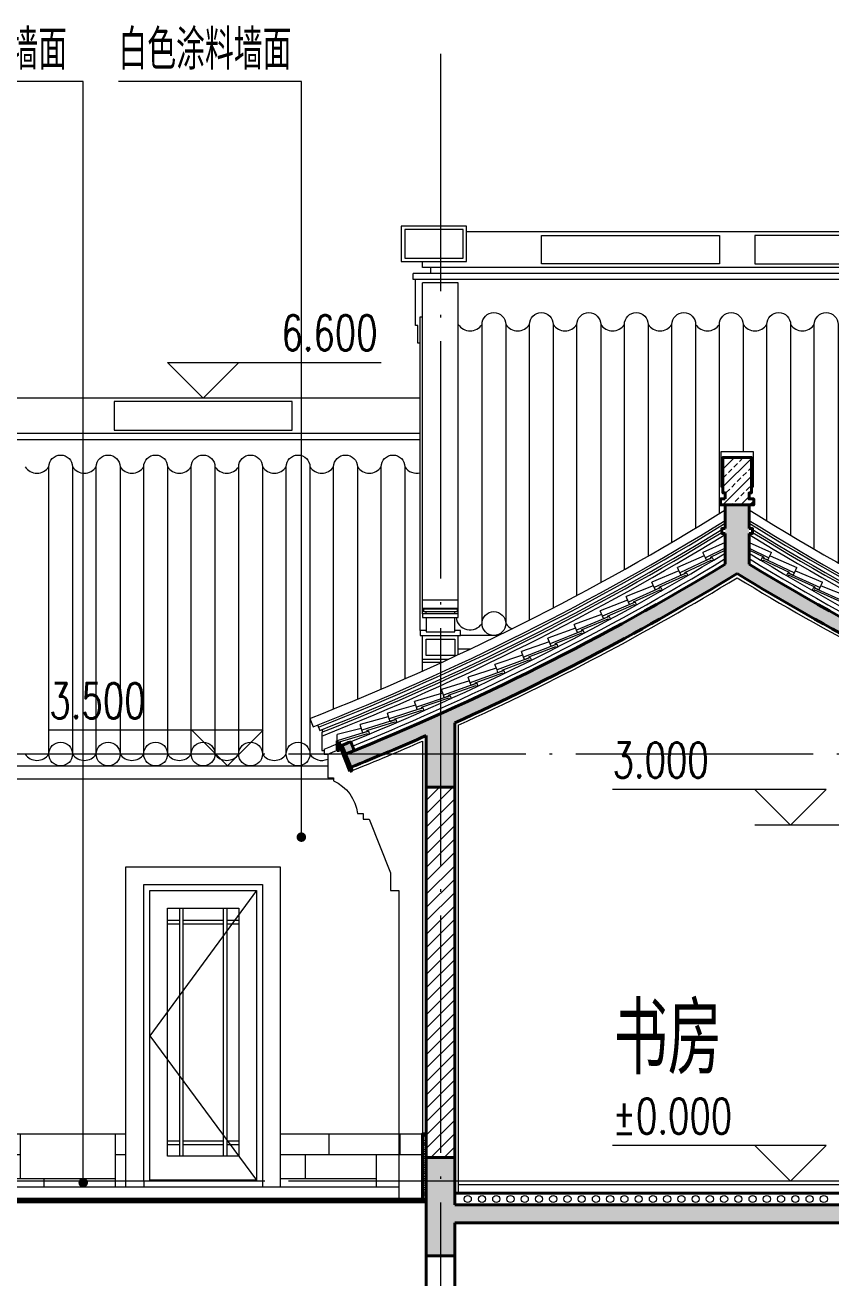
# Model space of a CAD drawing. Extents: x 577108 to 1042908, y 41950 to 81950.
# Drawn here: x 803925 to 810715, y 49480 to 60039 of the extents above; entities that cross this region are included whole.
import ezdxf

# ---------------------------------------------------------------- set-up
doc = ezdxf.new("R2010")
doc.units = 0
doc.header["$LTSCALE"] = 1000
doc.header["$MEASUREMENT"] = 0
doc.linetypes.add('DOTE', pattern=[2.42, 2, -0.2, 0.02, -0.2])
doc.layers.get('0').update_dxf_attribs({"linetype": 'CONTINUOUS', "lineweight": 13})
for name, color, linetype, lineweight in [('DIM_ELEV', 3, 'CONTINUOUS', 15), ('DIM_LEAD', 3, 'CONTINUOUS', 15), ('DOTE', 1, 'DOTE', 0), ('hatch', 8, 'CONTINUOUS', 5), ('LM-1', 7, 'CONTINUOUS', 18), ('LM-2', 8, 'CONTINUOUS', 18), ('LM-3', 251, 'CONTINUOUS', 5), ('LM-L', 7, 'CONTINUOUS', 15), ('LM-S', 8, 'CONTINUOUS', 5), ('PUB_TEXT', 7, 'CONTINUOUS', 20), ('REVISION', 1, 'CONTINUOUS', 5), ('wall', 2, 'CONTINUOUS', 40), ('姓名', 7, 'CONTINUOUS', 15), ('瓦1', 8, 'CONTINUOUS', 15), ('瓦2', 2, 'CONTINUOUS', 15), ('粉刷线', 251, 'CONTINUOUS', 0)]:
    doc.layers.add(name, color=color, linetype=linetype, lineweight=lineweight)
doc.styles.add('_TCH_DIM', font='SIMPLEX', dxfattribs={"bigfont": 'GBCBIG'})
doc.styles.add('HZ', font='romanc.shx', dxfattribs={"width": 0.7, "bigfont": 'hzdx.shx'})
pattern_1 = [(45, (-236165.48, -386591.74), (-53.0330086, 53.0330086), []), (50, (-236165.48, -386591.74), (215.178055, -18.82564), [22.5, -247.5]), (355, (-236165.48, -386591.74), (-41.6254, 225.65764), [18, -198]), (100.4514, (-236147.54, -386593.31), (173.552815, 206.831863), [19.122057, -210.342634]), (46.1842, (-236165.48, -386531.74), (320.172315, -49.655704), [33.75, -371.25]), (96.6356, (-236138.8, -386535.88), (280.39881, 292.23536), [28.68309, -315.5139]), (351.1842, (-236165.48, -386531.74), (280.39858, 292.23558), [27, -297]), (21, (-236135.48, -386546.74), (179.072116, -120.785667), [22.5, -247.5]), (326, (-236135.48, -386546.74), (72.9946, 217.545014), [18, -198]), (71.4514, (-236120.55, -386556.8), (252.06679, 96.75915), [19.122057, -210.342634]), (37.5, (-236165.48, -386591.74), (3.6479566, 99.868156), [0, -195.6, 0, -201, 0, -198.75]), (7.5, (-236165.48, -386591.74), (78.920861, 118.323514), [0, -114.6, 0, -191.1, 0, -75.75]), (327.5, (-236232.38, -386591.74), (160.146731, -6.7664615), [0, -75, 0, -234, 0, -310.5]), (317.5, (-236262.38, -386591.74), (174.95585, 30.031495), [0, -97.5, 0, -155.4, 0, -220.5])]

# ---------------------------------------------------------------- blocks, each defined once
blk = doc.blocks.new('wa1')
at = {"layer": '瓦1'}
for p in [(-296, 55), (-47, 71)]:
    blk.add_line(p, (-291, 105), dxfattribs=at)
at = {"layer": '瓦2', "color": 2}
for p, q in [((-298, 33), (-296, 55)), ((-298, 33), (-258, 29)), ((2, 25), (-296, 55)), ((-258, 36), (-14, 11)), ((-258, 36), (-258, 29)), ((-14, 11), (-15, 1)), ((-15, 1), (0, 0)), ((2, 25), (0, 0))]:
    blk.add_line(p, q, dxfattribs=at)

msp = doc.modelspace()

# ---------------------------------------------------------------- hatches: boundary and pattern name
at = {"layer": 'hatch'}
h = msp.add_hatch(dxfattribs=at)
h.set_pattern_fill('天然石材', color=256, scale=20, angle=90, style=0)
h.set_pattern_definition([(45, (724574.02, -50451.48), (-75.23616, 75.23616), []), (45, (724611.02, -50489.68), (-75.23616, 75.23616), [42, -24])])
h.paths.add_polyline_path([(810044.6627, 56395.1748), (809804.6627, 56395.1748), (809804.6627, 56095.1748), (809824.6627, 56095.1748), (809824.6627, 56045.1748), (809784.6627, 56045.1748), (809784.6627, 55995.1748), (810064.6627, 55995.1748), (810064.6627, 56045.1748), (810024.6627, 56045.1748), (810024.6627, 56095.1748), (810044.6627, 56095.1748)])
h = msp.add_hatch(dxfattribs=at)
h.set_pattern_fill('钢筋混凝土', color=256, scale=30, style=0)
h.set_pattern_definition(pattern_1)
h.paths.add_polyline_path([(809824.6627, 55995.1748), (810024.6627, 55995.1748), (810024.6627, 55495.1748, 0.0407232041), (813224.6627, 53895.1748), (813179.902, 53783.8353, -0.0077881002), (812544.6627, 54050.7809), (812544.6627, 53395.1748), (812474.6627, 53395.1748), (812474.6627, 53325.1748), (812304.6627, 53325.1748), (812304.6627, 54157.7676, -0.0304520894), (809924.6627, 55415.5237, -0.0304520894), (807544.6627, 54157.7676), (807544.6627, 53615.0354), (807304.6627, 53615.0354), (807304.6627, 54050.7809, -0.0077881002), (806669.4234, 53783.8353), (806624.6627, 53895.1748, 0.0407232041), (809824.6627, 55495.1748)])
h.paths.add_polyline_path([(806698.8348, 53925.1502, -0.0009090932), (806624.6627, 53895.1748), (806594.8223, 53969.4011, 0.0009090932), (806668.7246, 53999.2675)])
h.paths.add_polyline_path([(813180.6008, 53999.2675, 0.0009090932), (813254.5031, 53969.4011), (813224.6627, 53895.1748, -0.0009090932), (813150.4906, 53925.1502)])
h = msp.add_hatch(dxfattribs=at)
h.set_pattern_fill('普通砖', color=256, scale=30, style=0)
h.set_pattern_definition([(45, (-236165.48, -386534.44), (-56.427121, 56.427121), [])])
h.paths.add_polyline_path([(807544.6627, 50495.1748), (807544.6627, 53615.0354), (807304.6627, 53615.0354), (807304.6627, 50495.1748)])
h = msp.add_hatch(dxfattribs=at)
h.set_pattern_fill('天然石材', color=256, scale=5, style=0)
h.set_pattern_definition([(45, (-444716.233, -410673.382), (-18.8090404, 18.8090404), []), (45, (-444706.983, -410682.932), (-18.8090404, 18.8090404), [10.5, -6])])
h.paths.add_polyline_path([(807304.6627, 50695.1748), (807274.6627, 50695.1748), (807274.6627, 50145.1748), (807304.6627, 50145.1748)])
h = msp.add_hatch(dxfattribs=at)
h.set_pattern_fill('钢筋混凝土', color=256, scale=30, style=0)
h.set_pattern_definition(pattern_1)
h.paths.add_polyline_path([(812594.6627, 50265.1748), (812304.6627, 50265.1748), (812304.6627, 50095.1748), (807544.6627, 50095.1748), (807544.6627, 50495.1748), (807304.6627, 50495.1748), (807304.6627, 50145.1748), (807304.6627, 49665.1748), (807544.6627, 49665.1748), (807544.6627, 49945.1748), (812304.6627, 49945.1748), (812304.6627, 49665.1748), (812594.6627, 49665.1748)])
at = {"layer": 'LM-S'}
h = msp.add_hatch(dxfattribs=at)
h.set_pattern_fill('文化石01', color=256, scale=500, style=0)
h.set_pattern_definition([(0, (-444716.2, -410683), (9e-13, 4000), [3000, -1000]), (0, (-444716.2, -410483), (9e-13, 4000), [-1200, 1200, -600, 1000]), (0, (-444716.2, -410283), (9e-13, 4000), [-1800, 2200]), (0, (-444716.2, -410083), (9e-13, 4000), [1800, -2200]), (0, (-444716.2, -409883), (9e-13, 4000), [-800, 3200]), (0, (-444716.2, -409683), (9e-13, 4000), [1400, -1000, 1200, -400]), (0, (-443316.2, -409483), (9e-13, 4000), [3200, -800]), (0, (-444916.2, -409283), (9e-13, 4000), [2200, -1800]), (0, (-445516.2, -409083), (9e-13, 4000), [1800, -2200]), (0, (-444716.2, -408883), (9e-13, 4000), [3200, -800]), (0, (-444716.2, -408683), (9e-13, 4000), [-1600, 1000, -600, 800]), (0, (-442716.2, -408483), (9e-13, 4000), [2400, -1600]), (0, (-444316.2, -408283), (9e-13, 4000), [1600, -800, 600, -1000]), (0, (-443516.2, -408083), (9e-13, 4000), [1600, -600, 1000, -800]), (0, (-441916.2, -407883), (9e-13, 4000), [2400, -1600]), (0, (-443516.2, -407683), (9e-13, 4000), [1600, -2400]), (0, (-442716.2, -407483), (9e-13, 4000), [1800, -2200]), (0, (-442716.2, -407283), (9e-13, 4000), [-1200, 2800]), (0, (-443916.2, -407083), (9e-13, 4000), [1200, -2800]), (0, (-442716.2, -406883), (9e-13, 4000), [2800, -1200]), (90, (-444716.2, -409083), (-4000, 1e-12), [600, -1600, 1400, -400]), (90, (-444316.2, -408883), (-4000, 1e-12), [1000, -600, 400, -2000]), (90, (-444116.2, -409683), (-4000, 1e-12), [400, -3600]), (90, (-443916.2, -410083), (-4000, 1e-12), [400, -2400, 600, -600]), (90, (-443716.2, -409283), (-4000, 1e-12), [400, -3600]), (90, (-443516.2, -410683), (-4000, 1e-12), [600, -1800, 1000, -600]), (90, (-443316.2, -409883), (-4000, 1e-12), [600, -3400]), (90, (-443116.2, -408883), (-4000, 1e-12), [600, -200, 400, -2800]), (90, (-442916.2, -410483), (-4000, 1e-12), [600, -3400]), (90, (-442716.2, -409483), (-4000, 1e-12), [600, -200, 600, -400, 1000, -1200]), (90, (-442316.2, -409483), (-4000, 1e-12), [-2800, 400, -400, 400]), (90, (-442116.2, -408883), (-4000, 1e-12), [400, -3600]), (90, (-441916.2, -410283), (-4000, 1e-12), [400, -1400, 1000, -1200]), (90, (-441716.2, -409683), (-4000, 1e-12), [200, -2600, 600, -600]), (90, (-441516.2, -409483), (-4000, 1e-12), [1000, -1000, 600, -1400]), (90, (-441316.2, -408483), (-4000, 1e-12), [600, -1000, 400, -2000]), (90, (-441116.2, -409883), (-4000, 1e-12), [400, -3600]), (90, (-440916.2, -409483), (-4000, 1e-12), [400, -1200, 600, -1800])])
h.paths.add_polyline_path([(804774.6627, 50245.1748), (804774.6627, 50695.1748), (803574.6627, 50695.1748), (803574.6627, 50245.1748)])
h.paths.add_polyline_path([(807074.6627, 50245.1748), (807074.6627, 50695.1748), (806074.6627, 50695.1748), (806074.6627, 50245.1748)])
h.paths.add_polyline_path([(807274.6627, 50695.1748), (807074.6627, 50695.1748), (807074.6627, 50145.1748), (807274.6627, 50145.1748)])

# ---------------------------------------------------------------- linework, layer by layer
for p, q in [((812274.6627, 50295.1748), (807574.6627, 50295.1748)), ((812274.6627, 50265.1748), (807574.6627, 50265.1748))]:
    msp.add_line(p, q)
for centre in [(807654.6627, 50145.1748), (807774.6627, 50145.1748), (807894.6627, 50145.1748), (808014.6627, 50145.1748), (808134.6627, 50145.1748), (808254.6627, 50145.1748), (808374.6627, 50145.1748), (808494.6627, 50145.1748), (808614.6627, 50145.1748), (808734.6627, 50145.1748), (808854.6627, 50145.1748), (808974.6627, 50145.1748), (809094.6627, 50145.1748), (809214.6627, 50145.1748), (809334.6627, 50145.1748), (809454.6627, 50145.1748), (809574.6627, 50145.1748), (809694.6627, 50145.1748), (809814.6627, 50145.1748), (809934.6627, 50145.1748), (810054.6627, 50145.1748), (810174.6627, 50145.1748), (810294.6627, 50145.1748), (810414.6627, 50145.1748), (810534.6627, 50145.1748), (810654.6627, 50145.1748)]:
    msp.add_circle(centre, 30)
at = {"layer": 'DIM_ELEV'}
for p, q in [((805424.6627, 56895.1748), (805124.6627, 57195.1748)), ((805124.6627, 57195.1748), (806924.6627, 57195.1748)), ((805424.6627, 56895.1748), (805724.6627, 57195.1748)), ((805929.6508, 54095.1748), (804129.6508, 54095.1748)), ((805629.6508, 53795.1748), (805329.6508, 54095.1748)), ((805629.6508, 53795.1748), (805929.6508, 54095.1748)), ((810674.6627, 53595.1748), (808874.6627, 53595.1748)), ((810374.6627, 53295.1748), (810074.6627, 53595.1748)), ((810374.6627, 53295.1748), (810674.6627, 53595.1748)), ((811074.6627, 53295.1748), (810074.6627, 53295.1748)), ((810674.6627, 50595.1748), (808874.6627, 50595.1748)), ((810374.6627, 50295.1748), (810074.6627, 50595.1748)), ((810374.6627, 50295.1748), (810674.6627, 50595.1748))]:
    msp.add_line(p, q, dxfattribs=at)
at = {"layer": 'DIM_LEAD'}
for p, q in [((804414.6011, 59563.0589), (802577.1855, 59563.0589)), ((804414.6011, 50282.4141), (804414.6011, 59563.0589)), ((806252.7004, 59563.0589), (804711.1093, 59563.0589)), ((806252.7004, 53195.028), (806252.7004, 59563.0589))]:
    msp.add_line(p, q, dxfattribs=at)
at = {"layer": 'DIM_LEAD', "const_width": 40}
for points in [[(806252.7004, 53175.028, 1), (806252.7004, 53215.028, 1)], [(804414.6011, 50262.4141, 1), (804414.6011, 50302.4141, 1)]]:
    msp.add_lwpolyline(points, format="xyb", close=True, dxfattribs=at)
at = {"layer": 'DOTE'}
for p, q in [((807424.6627, 59795.1748), (807424.6627, 48795.1748)), ((829924.6627, 53895.1748), (792271.3809, 53895.1748)), ((829924.6627, 50295.1748), (792271.3809, 50295.1748))]:
    msp.add_line(p, q, dxfattribs=at)
at = {"layer": 'hatch'}
for p, q in [((807284.6627, 55120.3422), (807284.6627, 55124.972)), ((807564.6627, 55120.3422), (807564.6627, 55124.972)), ((806324.6627, 54195.1748), (806352.1013, 54125.3742)), ((806389.2292, 54140.0086), (806407.6072, 54093.5087)), ((806426.1867, 54100.8616), (806433.555, 54082.2684))]:
    msp.add_line(p, q, dxfattribs=at)
msp.add_lwpolyline([(809804.6627, 56145.1748), (809789.6703, 56145.1748), (809789.6703, 56445.1748), (810059.6703, 56445.1748), (810059.6703, 56145.1748), (810044.6627, 56145.1748)], dxfattribs=at)
for centre, radius, start, end in [((798418.5422, 74307.4159), 21610.3906, 291.45978608, 301.85741795), ((798418.5422, 74307.4159), 21685.3906, 291.45978608, 301.73436028), ((821430.7832, 74307.4159), 21610.3906, 238.14258205, 248.54021392), ((821430.7832, 74307.4159), 21685.3906, 238.26563972, 248.54021392), ((798418.5422, 74307.4159), 21705.3906, 291.56522852, 301.70171601), ((798418.5422, 74307.4159), 21735.3906, 291.56522852, 301.56002849), ((798418.5422, 74307.4159), 21755.3906, 291.59271231, 301.52768025), ((798418.5422, 74307.4159), 21735.3906, 301.60189427, 301.65288369), ((821430.7832, 74307.4159), 21705.3906, 238.29828399, 248.43477148), ((821430.7832, 74307.4159), 21735.3906, 238.34711631, 238.39810573), ((821430.7832, 74307.4159), 21735.3906, 238.43997151, 248.43477148), ((821430.7832, 74307.4159), 21755.3906, 238.47231975, 248.40728769), ((798418.5422, 74307.4159), 21785.3906, 291.56148846, 301.57185196), ((821430.7832, 74307.4159), 21785.3906, 238.42814804, 248.43851154), ((798418.5422, 74307.4159), 21920, 291.90109279, 301.3558803), ((798418.5422, 74307.4159), 21960, 292.10944154, 301.29230805), ((821430.7832, 74307.4159), 21920, 238.6441197, 248.09890721), ((821430.7832, 74307.4159), 21960, 238.70769195, 247.89055846), ((798418.5422, 74307.4159), 21895.3906, 291.50403039, 291.81374493), ((798418.5422, 74307.4159), 21945.3906, 291.5436679, 291.76150516)]:
    msp.add_arc(centre, radius, start, end, dxfattribs=at)
at = {"layer": 'LM-1'}
for p, q in [((807274.6627, 54595.0311), (807274.6627, 54895.1748)), ((807574.6627, 54732.5739), (807574.6627, 54895.1748)), ((807914.535, 54895.1748), (807594.6627, 54895.1748)), ((807274.6627, 54695.1748), (807494.2781, 54695.1748)), ((807574.6627, 54782.6142), (807680.8908, 54782.6142)), ((803574.6627, 53795.1748), (806474.6627, 53795.1748)), ((806524.6627, 53682.6142), (803574.6627, 53682.6142))]:
    msp.add_line(p, q, dxfattribs=at)
msp.add_lwpolyline([(807284.6627, 55120.3422), (807564.6627, 55120.3422), (807564.6627, 55092.2805), (807284.6627, 55092.2805)], close=True, dxfattribs=at)
for points in [[(807574.6627, 55077.9284), (807274.6627, 55077.9284), (807274.6627, 55045.8525), (807304.6627, 55045.8525), (807304.6627, 54925.1748), (807544.6627, 54925.1748), (807544.6627, 55045.8525), (807574.6627, 55045.8525), (807574.6627, 55077.9284)], [(807304.6627, 54935.8242), (807254.6627, 54935.8242), (807254.6627, 54895.1748), (807594.6627, 54895.1748), (807594.6627, 54935.8242), (807544.6627, 54935.8242)]]:
    msp.add_lwpolyline(points, dxfattribs=at)
at = {"layer": 'LM-2'}
for p, q in [((807274.6627, 55077.9284), (807274.6627, 55124.972)), ((807304.6627, 55120.3422), (807304.6627, 55124.972)), ((807544.6627, 55120.3422), (807544.6627, 55124.972)), ((807574.6627, 55077.9284), (807574.6627, 55124.972)), ((807304.6627, 55077.9284), (807304.6627, 55092.2805)), ((807304.6627, 55045.8525), (807544.6627, 55045.8525)), ((807544.6627, 55077.9284), (807544.6627, 55092.2805)), ((807274.6627, 54670.1748), (807440.0579, 54670.1748))]:
    msp.add_line(p, q, dxfattribs=at)
for points in [[(808274.6627, 58265.1748), (809774.6627, 58265.1748), (809774.6627, 58025.1748), (808274.6627, 58025.1748)], [(811574.6627, 58265.1748), (810074.6627, 58265.1748), (810074.6627, 58025.1748), (811574.6627, 58025.1748)], [(806174.6627, 56865.1748), (804674.6627, 56865.1748), (804674.6627, 56625.1748), (806174.6627, 56625.1748)], [(807304.6627, 54864.5911), (807544.6627, 54864.5911), (807544.6627, 54724.5911), (807304.6627, 54724.5911)]]:
    msp.add_lwpolyline(points, close=True, dxfattribs=at)
at = {"layer": 'LM-3'}
for p, q in [((805224.6627, 52595.1748), (805224.6627, 50505.1748)), ((805254.6627, 52595.1748), (805254.6627, 50505.1748)), ((805594.6627, 52595.1748), (805594.6627, 50505.1748)), ((805624.6627, 52595.1748), (805624.6627, 50505.1748)), ((805124.6627, 52495.1748), (805224.6627, 52495.1748)), ((805254.6627, 52495.1748), (805594.6627, 52495.1748)), ((805624.6627, 52495.1748), (805724.6627, 52495.1748)), ((805124.6627, 52465.1748), (805224.6627, 52465.1748)), ((805254.6627, 52465.1748), (805594.6627, 52465.1748)), ((805624.6627, 52465.1748), (805724.6627, 52465.1748)), ((803544.6627, 50695.1748), (804774.6627, 50695.1748)), ((806074.6627, 50695.1748), (807304.6627, 50695.1748)), ((805124.6627, 50635.1748), (805224.6627, 50635.1748)), ((805124.6627, 50605.1748), (805224.6627, 50605.1748)), ((805254.6627, 50635.1748), (805594.6627, 50635.1748)), ((805254.6627, 50605.1748), (805594.6627, 50605.1748)), ((805624.6627, 50635.1748), (805724.6627, 50635.1748)), ((805624.6627, 50605.1748), (805724.6627, 50605.1748)), ((805924.6627, 50295.1748), (804924.6627, 50295.1748)), ((804924.6627, 50295.1748), (804924.6627, 50245.1748)), ((805874.6627, 50305.1748), (804974.6627, 50305.1748)), ((805924.6627, 50295.1748), (805924.6627, 50245.1748)), ((807074.6627, 50245.1748), (803574.6627, 50245.1748))]:
    msp.add_line(p, q, dxfattribs=at)
for points in [[(804774.6627, 50245.1748), (804774.6627, 52945.1748), (806074.6627, 52945.1748), (806074.6627, 50245.1748)], [(804924.6627, 50295.1748), (804924.6627, 52795.1748), (805924.6627, 52795.1748), (805924.6627, 50295.1748)], [(804974.6627, 50295.1748), (804974.6627, 52745.1748), (805874.6627, 52745.1748), (805874.6627, 50295.1748)], [(805874.6627, 52745.1748), (804974.6627, 51520.1748), (805874.6627, 50305.1748)]]:
    msp.add_lwpolyline(points, dxfattribs=at)
msp.add_lwpolyline([(805124.6627, 50505.1748), (805124.6627, 52595.1748), (805724.6627, 52595.1748), (805724.6627, 50505.1748)], close=True, dxfattribs=at)
at = {"layer": 'LM-L'}
for p, q in [((819704.6627, 58295.1748), (807644.6627, 58295.1748)), ((807274.6627, 57995.1748), (807274.6627, 58045.1748)), ((820074.6627, 57995.1748), (807274.6627, 57995.1748)), ((807344.6627, 57945.1748), (807344.6627, 57995.1748)), ((820154.6627, 57945.1748), (807194.6627, 57945.1748)), ((807194.6627, 57895.1748), (807194.6627, 57945.1748)), ((820154.6627, 57895.1748), (807194.6627, 57895.1748)), ((807214.6627, 57507.4256), (807214.6627, 57895.1748)), ((807274.6627, 55124.972), (807274.6627, 57865.0905)), ((807574.6627, 57865.0905), (807274.6627, 57865.0905)), ((807574.6627, 55124.972), (807574.6627, 57865.0905)), ((807254.6627, 57578.7848), (807274.6627, 57578.7848)), ((807254.6627, 54935.8242), (807254.6627, 57578.7848)), ((807234.6627, 57507.4256), (807214.6627, 57507.4256)), ((807234.6627, 57357.4256), (807234.6627, 57507.4256)), ((807254.6627, 57357.4256), (807234.6627, 57357.4256)), ((807254.6627, 56895.1748), (803594.6627, 56895.1748)), ((807254.6627, 56595.1748), (803594.6627, 56595.1748)), ((807274.6627, 55195.1748), (807574.6627, 55195.1748)), ((807274.6627, 55124.972), (807574.6627, 55124.972))]:
    msp.add_line(p, q, dxfattribs=at)
msp.add_lwpolyline([(807644.6627, 58345.1748), (807094.6627, 58345.1748), (807094.6627, 58045.1748), (807644.6627, 58045.1748)], close=True, dxfattribs=at)
msp.add_lwpolyline([(803594.6627, 56545.1748), (807254.6627, 56545.1748)], dxfattribs=at)
at = {"layer": 'LM-S'}
for p, q in [((806424.6627, 54078.7467), (806424.6627, 53925.1748)), ((806424.6627, 53925.1748), (806444.6627, 53925.1748)), ((806444.6627, 53936.1243), (806444.6627, 53895.1748)), ((806444.6627, 53895.1748), (806477.1142, 53895.1748))]:
    msp.add_line(p, q, dxfattribs=at)
msp.add_lwpolyline([(807614.6627, 58315.1748), (807124.6627, 58315.1748), (807124.6627, 58075.1748), (807614.6627, 58075.1748)], close=True, dxfattribs=at)
msp.add_lwpolyline([(806474.6627, 53895.1748), (806474.6627, 53695.1748), (806524.6627, 53695.1748), (806524.6627, 53670.1748, -0.2592016427), (806724.6627, 53395.1748), (806774.6627, 53395.1748), (806774.6627, 53345.1748), (806824.6627, 53345.1748), (807004.6627, 52895.1748), (807004.6627, 52745.1748), (807074.6627, 52745.1748), (807074.6627, 50145.1748)], format="xyb", dxfattribs=at)
at = {"layer": 'REVISION', "color": 4}
msp.add_line((803544.6627, 50115.1748), (807304.6627, 50115.1748), dxfattribs=at)
at = {"layer": 'wall'}
for p, q in [((809824.6627, 55995.1748), (809824.6627, 55795.1748)), ((810024.6627, 55995.1748), (809824.6627, 55995.1748)), ((810024.6627, 55995.1748), (810024.6627, 55795.1748)), ((809824.6627, 55755.1748), (809824.6627, 55495.1748)), ((810024.6627, 55755.1748), (810024.6627, 55495.1748)), ((807544.6627, 54157.7676), (807544.6627, 50095.1748)), ((806554.6627, 54007.9185), (806554.6627, 53925.1502)), ((806574.6627, 53998.2985), (806574.6627, 53925.1502)), ((806594.8223, 53969.4011), (806576.2657, 53961.941)), ((806662.0569, 53748.5403), (806576.2657, 53961.941)), ((806680.6135, 53756.0004), (806594.8223, 53969.4011)), ((806698.8348, 53925.1502), (806668.7246, 53999.2675)), ((807304.6627, 54050.7809), (807304.6627, 49065.1748)), ((806574.6627, 53925.1502), (806554.6627, 53925.1502)), ((806680.6135, 53756.0004), (806662.0569, 53748.5403)), ((807544.6627, 53615.0354), (807304.6627, 53615.0354)), ((807544.6627, 50495.1748), (807304.6627, 50495.1748)), ((807544.6627, 50195.1748), (812304.6627, 50195.1748)), ((803544.6627, 50145.1748), (807304.6627, 50145.1748)), ((803544.6627, 50125.1748), (807304.6627, 50125.1748)), ((807544.6627, 50095.1748), (812304.6627, 50095.1748)), ((807544.6627, 49945.1748), (807544.6627, 49065.1748)), ((812304.6627, 49945.1748), (807544.6627, 49945.1748)), ((807544.6627, 49665.1748), (807304.6627, 49665.1748))]:
    msp.add_line(p, q, dxfattribs=at)
for points in [[(809824.6627, 56045.1748), (809784.6627, 56045.1748), (809784.6627, 55995.1748), (810064.6627, 55995.1748), (810064.6627, 56045.1748), (810024.6627, 56045.1748), (810024.6627, 56095.1748), (810044.6627, 56095.1748), (810044.6627, 56395.1748), (809804.6627, 56395.1748), (809804.6627, 56095.1748), (809824.6627, 56095.1748), (809824.6627, 56045.1748)], [(809824.6627, 55795.1748), (809794.6627, 55795.1748), (809794.6627, 55755.1748), (809824.6627, 55755.1748)], [(810024.6627, 55795.1748), (810054.6627, 55795.1748), (810054.6627, 55755.1748), (810024.6627, 55755.1748)]]:
    msp.add_lwpolyline(points, dxfattribs=at)
msp.add_lwpolyline([(807304.6627, 50695.1748), (807274.6627, 50695.1748), (807274.6627, 50145.1748), (807304.6627, 50145.1748)], close=True, dxfattribs=at)
for centre, radius, start, end in [((798418.5422, 74307.4159), 22000, 291.90109279, 301.22900956), ((821430.7832, 74307.4159), 22000, 238.77099044, 248.09890721), ((798418.5422, 74307.4159), 22120, 294.36658588, 301.34353455), ((821430.7832, 74307.4159), 22120, 238.65646545, 245.63341412), ((798418.5422, 74307.4159), 21920, 291.90109279, 292.10944154), ((798418.5422, 74307.4159), 22120, 291.90109279, 293.6859578)]:
    msp.add_arc(centre, radius, start, end, dxfattribs=at)
at = {"layer": '瓦1'}
for p, q in [((809824.6627, 55678.0857), (809635.3426, 55594.2392)), ((810024.6627, 55678.0857), (810213.9828, 55594.2392)), ((809657.248, 55549.2931), (809635.3426, 55594.2392)), ((810192.0774, 55549.2931), (810213.9828, 55594.2392)), ((806755.989, 54111.6486), (806554.6627, 54058.6845)), ((806554.6627, 54007.9185), (806554.6627, 54058.6845))]:
    msp.add_line(p, q, dxfattribs=at)
for points in [[(807774.6627, 54995.1748), (807774.6627, 57515.2471, -1), (807974.6627, 57515.2471), (807974.6627, 54995.1748)], [(808174.6627, 55024.5972), (808174.6627, 57515.2471, -1), (808374.6627, 57515.2471), (808374.6627, 55127.0966)], [(808574.6627, 55232.2436), (808574.6627, 57515.2471, -1), (808774.6627, 57515.2471), (808774.6627, 55340.0821)], [(808974.6627, 55450.6584), (808974.6627, 57515.2471, -1), (809174.6627, 57515.2471), (809174.6627, 55564.0209)], [(809374.6627, 55680.2205), (809374.6627, 57515.2471, -1), (809574.6627, 57515.2471), (809574.6627, 55799.3107)], [(809774.6627, 55921.3475), (809774.6627, 57515.2471, -1), (809974.6627, 57515.2471), (809974.6627, 56445.1748)], [(810174.6627, 55859.9571), (810174.6627, 57515.2471, -1), (810374.6627, 57515.2471), (810374.6627, 55739.4009)], [(810574.6627, 55621.7628), (810574.6627, 57515.2471, -1), (810774.6627, 57515.2471), (810774.6627, 55506.9883)], [(804124.6627, 53895.1748), (804124.6627, 56315.2471, -1), (804324.6627, 56315.2471), (804324.6627, 53895.1748)], [(804524.6627, 53895.1748), (804524.6627, 56315.2471, -1), (804724.6627, 56315.2471), (804724.6627, 53895.1748)], [(804924.6627, 53895.1748), (804924.6627, 56315.2471, -1), (805124.6627, 56315.2471), (805124.6627, 53895.1748)], [(805324.6627, 53895.1748), (805324.6627, 56315.2471, -1), (805524.6627, 56315.2471), (805524.6627, 53895.1748)], [(805724.6627, 53895.1748), (805724.6627, 56315.2471, -1), (805924.6627, 56315.2471), (805924.6627, 53895.1748)], [(806124.6627, 53895.1748), (806124.6627, 56315.2471, -1), (806324.6627, 56315.2471), (806324.6627, 53895.1748)], [(806524.6627, 54274.9474), (806524.6627, 56315.2471, -1), (806724.6627, 56315.2471), (806724.6627, 54357.0438)], [(806924.6627, 54441.4929), (806924.6627, 56315.2471, -1), (807124.6627, 56315.2471), (807124.6627, 54528.3247)]]:
    msp.add_lwpolyline(points, format="xyb", dxfattribs=at)
for centre in [(807874.6627, 54995.1748), (804224.6627, 53895.1748), (804624.6627, 53895.1748), (805024.6627, 53895.1748), (805424.6627, 53895.1748), (805824.6627, 53895.1748), (806224.6627, 53895.1748)]:
    msp.add_circle(centre, 100, dxfattribs=at)
for centre, start, end in [((807674.6627, 57581.5796), 213.55730977, 326.44269023), ((808074.6627, 57581.5796), 213.55730977, 326.44269023), ((808474.6627, 57581.5796), 213.55730977, 326.44269023), ((808874.6627, 57581.5796), 213.55730977, 326.44269023), ((809274.6627, 57581.5796), 213.55730977, 326.44269023), ((809674.6627, 57581.5796), 213.55730977, 326.44269023), ((810074.6627, 57581.5796), 213.55730977, 326.44269023), ((810474.6627, 57581.5796), 213.55730977, 326.44269023), ((804024.6627, 56381.5796), 213.55730977, 326.44269023), ((804424.6627, 56381.5796), 213.55730977, 326.44269023), ((804824.6627, 56381.5796), 213.55730977, 326.44269023), ((805224.6627, 56381.5796), 213.55730977, 326.44269023), ((805624.6627, 56381.5796), 213.55730977, 326.44269023), ((806024.6627, 56381.5796), 213.55730977, 326.44269023), ((806424.6627, 56381.5796), 213.55730977, 326.44269023), ((806824.6627, 56381.5796), 213.55730977, 326.44269023), ((807224.6627, 56381.5796), 213.55730977, 284.47751217), ((807674.6627, 55061.5073), 187.49599318, 326.44269023), ((808074.6627, 55061.5073), 213.55730977, 247.0378512), ((804024.6627, 53961.5073), 213.55730977, 326.44269023), ((804424.6627, 53961.5073), 213.55730977, 326.44269023), ((804824.6627, 53961.5073), 213.55730977, 326.44269023), ((805224.6627, 53961.5073), 213.55730977, 326.44269023), ((805624.6627, 53961.5073), 213.55730977, 326.44269023), ((806024.6627, 53961.5073), 213.55730977, 326.44269023), ((806424.6627, 53961.5073), 213.55730977, 294.62431835)]:
    msp.add_arc(centre, 120, start, end, dxfattribs=at)
at = {"layer": '瓦2', "color": 2}
for p, q in [((809824.6627, 55630.8857), (809657.248, 55549.2931)), ((809666.8863, 55529.5168), (809657.248, 55549.2931)), ((809666.8863, 55529.5168), (809702.8432, 55547.041)), ((809699.7765, 55553.3335), (809824.6627, 55614.1991)), ((809699.7765, 55553.3335), (809702.8432, 55547.041)), ((810024.6627, 55630.8857), (810192.0774, 55549.2931)), ((810149.5489, 55553.3335), (810024.6627, 55614.1991)), ((810149.5489, 55553.3335), (810146.4822, 55547.041)), ((810182.4391, 55529.5168), (810146.4822, 55547.041)), ((810182.4391, 55529.5168), (810192.0774, 55549.2931)), ((806819.0025, 54087.9018), (806554.6627, 54007.9185)), ((806574.6627, 53998.2985), (806808.9895, 54069.2005)), ((806808.9895, 54069.2005), (806811.8856, 54059.629)), ((806811.8856, 54059.629), (806826.2428, 54063.9732)), ((806819.0025, 54087.9018), (806826.2428, 54063.9732))]:
    msp.add_line(p, q, dxfattribs=at)
at = {"layer": '粉刷线'}
for p, q in [((807574.6627, 54138.4308), (807574.6627, 50195.1748)), ((807274.6627, 54004.9128), (807274.6627, 50695.1748))]:
    msp.add_line(p, q, dxfattribs=at)
for centre, start, end in [((798418.5422, 74307.4159), 294.41663858, 301.29628316), ((821430.7832, 74307.4159), 238.70371684, 245.58336142), ((798418.5422, 74307.4159), 291.90109279, 293.56722977)]:
    msp.add_arc(centre, 22150, start, end, dxfattribs=at)

# ---------------------------------------------------------------- block references
at = {"layer": 'hatch'}
for p, rotation in [((809724.4372, 55528.0885), 31.04959772953272), ((809509.5263, 55400.3677), 30.39613309830695), ((809293.1726, 55275.1062), 29.74266845596831), ((809075.4045, 55152.3203), 29.08920381738976), ((808856.2502, 55032.0261), 28.43573917613096), ((808635.7382, 54914.2391), 27.78227454617688), ((808413.8972, 54798.9747), 27.12880990212594), ((808190.756, 54686.2478), 26.47534526657682), ((807966.3437, 54576.0732), 25.82188062445923), ((807740.6895, 54468.4651), 25.16841598290681), ((807513.8227, 54363.4375), 24.51495134830697), ((807285.7729, 54261.0042), 23.86148671485868), ((807056.5696, 54161.1785), 23.20802206970833)]:
    msp.add_blockref('wa1', p, dxfattribs=dict(at, rotation=rotation))
at = {"layer": 'hatch', "xscale": -1}
for p, rotation in [((810124.8882, 55528.0885), 328.9504022750579), ((810339.7991, 55400.3677), 329.6038669016931), ((810556.1528, 55275.1062), 330.2573315440317)]:
    msp.add_blockref('wa1', p, dxfattribs=dict(at, rotation=rotation))

# ---------------------------------------------------------------- texts
at = {"layer": 'PUB_TEXT', "style": '_TCH_DIM'}
for s, p in [('青灰色石材墙面', (802577.1855, 59663.0589)), ('白色涂料墙面', (804711.1093, 59663.0589))]:
    msp.add_text(s, height=337.58865, dxfattribs=at).set_placement(p)
at = {"layer": 'PUB_TEXT', "style": '_TCH_DIM', "width": 0.705882}
for s, p in [('6.600', (806084.6627, 57295.1748)), ('3.500', (804129.6508, 54195.1748)), ('3.000', (808874.6627, 53695.1748)), ('%%P0.000', (808874.6627, 50695.1748))]:
    msp.add_text(s, height=297.5, dxfattribs=at).set_placement(p)
at = {"layer": '姓名', "style": 'HZ', "width": 0.8}
msp.add_text('书房', height=600, dxfattribs=at).set_placement((808883.8572, 51196.1046))

doc.saveas('drawing.dxf')
